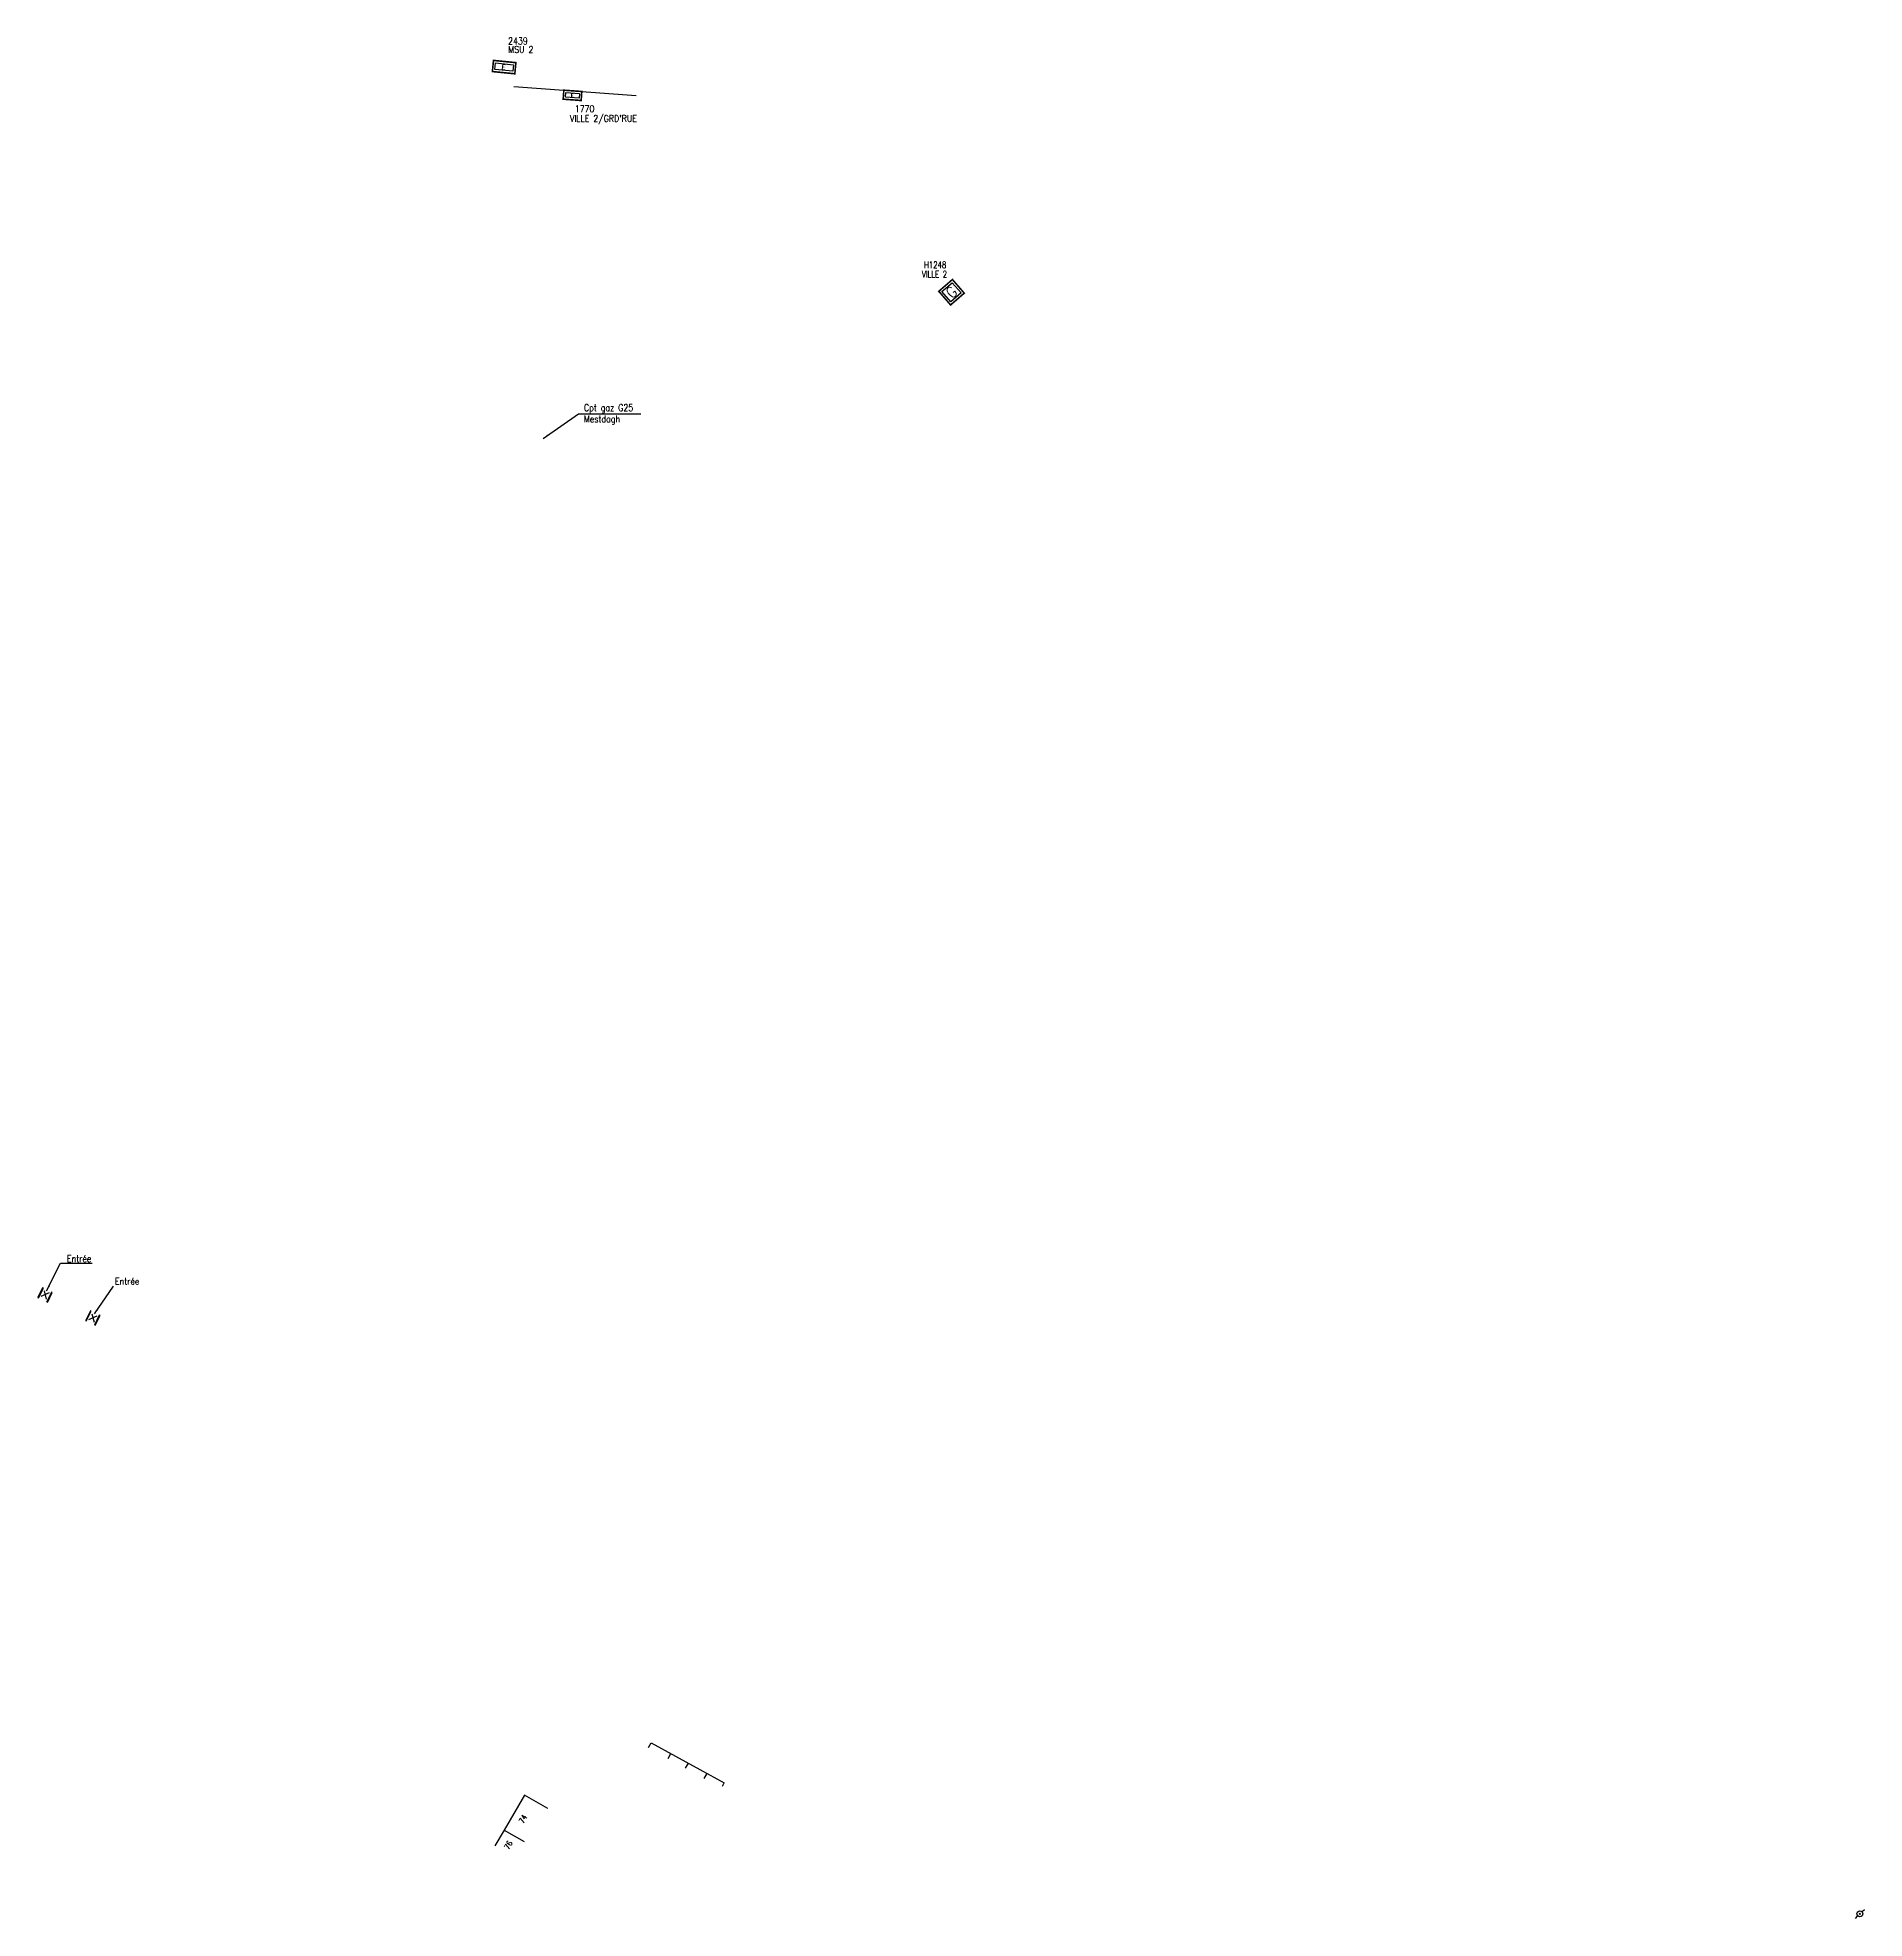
# Model space of a CAD drawing. Header units: millimetres. Extents: x 156026 to 156958, y 122000 to 122980.
# Drawn here: x 156113.1 to 156518.2, y 122562.5 to 122979.6 of the extents above; entities that cross this region are included whole.
import ezdxf
from ezdxf.enums import TextEntityAlignment as Align

# ---------------------------------------------------------------- set-up
doc = ezdxf.new("R2010")
doc.units = ezdxf.units.MM
doc.layers.get('0').update_dxf_attribs({"linetype": 'CONTINUOUS'})
for name, color, linetype in [('G_210', 7, 'CONTINUOUS'), ('M_200', 7, 'CONTINUOUS'), ('W0100', 7, 'CONTINUOUS'), ('W0432', 7, 'CONTINUOUS'), ('W0473', 7, 'CONTINUOUS'), ('W0991', 7, 'CONTINUOUS'), ('W1102', 7, 'CONTINUOUS')]:
    doc.layers.add(name, color=color, linetype=linetype)
doc.styles.add('M_ROMANS', font='ROMANS.shx', dxfattribs={"width": 0.75})
doc.styles.get("Standard").update_dxf_attribs({"font": 'romans.shx', "width": 0.85})
doc.dimstyles.get("Standard").update_dxf_attribs({"dimtxt": 1.5, "dimasz": 1.2, "dimexe": 0.625, "dimexo": 0.625, "dimgap": 0.25, "dimtad": 1, "dimdec": 1, "dimzin": 0, "dimdsep": 46, "dimtxsty": 'Standard', "dimcen": -0.5, "dimadec": 0, "dimazin": 0, "dimtfac": 1, "dimtdec": 1, "dimtmove": 0, "dimatfit": 3, "dimfxl": 0, "dimtolj": 1, "dimtzin": 0, "dimarcsym": 0})

# ---------------------------------------------------------------- blocks, each defined once
blk = doc.blocks.new('*U5')
at = {"layer": 'M_200', "color": 0, "linetype": 'Continuous', "const_width": 0.35, "flags": 128}
blk.add_lwpolyline([(4, 2), (4, 0), (0, 0), (0, 2)], close=True, dxfattribs=at)
at = {"layer": 'M_200', "color": 0, "linetype": 'Continuous'}
blk.add_lwpolyline([(0.5, 1.5), (3.5, 1.5), (3.5, 0.5), (0.5, 0.5)], close=True, dxfattribs=at)
at = {"layer": 'M_200', "insert": (1.94, 1), "char_height": 0.741, "width": 1.1849, "attachment_point": 5}
blk.add_mtext('E', dxfattribs=at)
at = {"layer": 'M_200', "color": 0, "linetype": 'Continuous', "width": 0.85}
for tag, p in [('NUM', (2, 17.06)), ('NOM', (2, 10.65))]:
    blk.add_attdef(tag, text='', height=4, dxfattribs=at).set_placement(p, align=Align.MIDDLE)
at = {"layer": 'M_200', "color": 0, "linetype": 'Continuous', "style": 'M_ROMANS', "width": 0.75, "flags": 3}
for tag, p in [('DEF_LEG', (1.87, -2.99)), ('DEF_COUP', (1.87, -5.49)), ('DEF_TYPE', (1.87, -7.99))]:
    blk.add_attdef(tag, text='', height=1.2, dxfattribs=at).set_placement(p, align=Align.MIDDLE)
blk = doc.blocks.new('*U6')
at = {"layer": 'M_200', "color": 0, "linetype": 'Continuous', "const_width": 0.35, "flags": 128}
blk.add_lwpolyline([(5, 2.48), (5, 0), (0, 0), (0, 2.48)], close=True, dxfattribs=at)
at = {"layer": 'M_200', "color": 0, "linetype": 'Continuous'}
blk.add_lwpolyline([(0.5, 1.98), (4.5, 1.98), (4.5, 0.5), (0.5, 0.5)], close=True, dxfattribs=at)
at = {"layer": 'M_200', "insert": (2.37, 1.21), "char_height": 1.11, "width": 2.2139, "attachment_point": 5}
blk.add_mtext('E', dxfattribs=at)
at = {"layer": 'M_200', "color": 0, "linetype": 'Continuous', "width": 0.85}
for tag, p in [('NUM', (2, 17.06)), ('NOM', (2, 10.65))]:
    blk.add_attdef(tag, text='', height=4, dxfattribs=at).set_placement(p, align=Align.MIDDLE)
at = {"layer": 'M_200', "color": 0, "linetype": 'Continuous', "style": 'M_ROMANS', "width": 0.75, "flags": 3}
for tag, p in [('DEF_LEG', (1.87, -2.99)), ('DEF_COUP', (1.87, -5.49)), ('DEF_TYPE', (1.87, -7.99))]:
    blk.add_attdef(tag, text='', height=1.2, dxfattribs=at).set_placement(p, align=Align.MIDDLE)
blk = doc.blocks.new('G_210_23')
at = {"layer": 'G_210', "color": 0, "linetype": 'Continuous', "const_width": 0.35, "flags": 128}
blk.add_lwpolyline([(4, 4), (4, 0), (0, 0), (0, 4)], close=True, dxfattribs=at)
at = {"layer": 'G_210', "color": 0, "linetype": 'Continuous'}
blk.add_lwpolyline([(0.5, 3.5), (3.5, 3.5), (3.5, 0.5), (0.5, 0.5)], close=True, dxfattribs=at)
at = {"layer": 'G_210', "insert": (2, 2), "char_height": 2.5, "width": 4, "attachment_point": 5}
blk.add_mtext('G', dxfattribs=at)
at = {"layer": 'G_210', "color": 0, "linetype": 'Continuous', "width": 0.75}
for tag, height, p in [('NUM', 4, (2, 16)), ('NOM', 4, (2, 11)), ('BCL', 3, (2, 7))]:
    blk.add_attdef(tag, text='', height=height, dxfattribs=at).set_placement(p, align=Align.MIDDLE)
at = {"layer": 'G_210', "color": 0, "linetype": 'Continuous', "width": 0.75, "flags": 3}
for tag, p in [('DEF_LEG', (2.14, -3.11)), ('DEF_COUP', (2.14, -5.61)), ('DEF_TYPE', (2.14, -8.11))]:
    blk.add_attdef(tag, text='', height=1.2, dxfattribs=at).set_placement(p, align=Align.MIDDLE)
blk = doc.blocks.new('T473')
for p, q in [((-0.166667, 0.166667), (0.166667, -0.166667)), ((-0.166667, -0.166667), (0.166667, 0.166667)), ((0.500001, 0.500001), (1.000002, 1.000002)), ((-1.000002, -1.000002), (-0.500001, -0.500001))]:
    blk.add_line(p, q)
blk.add_ellipse((0, 0), major_axis=(0.471405, 0.471405), ratio=1, start_param=5.4977871438, end_param=11.780972451)

msp = doc.modelspace()

# ---------------------------------------------------------------- linework, layer by layer
at = {"layer": 'W0100', "flags": 128}
for points in [[(156218.75, 122968.78), (156245.87, 122966.8)], [(156249.15, 122601.44), (156265.39, 122592.59)], [(156226.25, 122586.85), (156226.25, 122586.85), (156221.06, 122589.86), (156216.56, 122582.08), (156214.53, 122578.56)]]:
    msp.add_lwpolyline(points, dxfattribs=at)
at = {"layer": 'W1102', "flags": 128}
for points in [[(156113.29, 122700.04), (156114.39, 122702.29), (156114.21, 122702.38), (156113.11, 122700.13)], [(156115.28, 122699.09), (156116.37, 122701.33), (156116.19, 122701.42), (156115.1, 122699.18)], [(156123.9, 122694.93), (156124.99, 122697.17), (156124.81, 122697.26), (156123.72, 122695.02)], [(156125.88, 122693.97), (156126.98, 122696.22), (156126.8, 122696.31), (156125.7, 122694.06)], [(156248.57, 122600.37), (156249.15, 122601.44)], [(156252.94, 122597.94), (156253.54, 122599.05)], [(156256.8, 122595.78), (156257.43, 122596.93)], [(156260.94, 122593.5), (156261.6, 122594.66)], [(156265.04, 122591.84), (156265.39, 122592.59)], [(156216.56, 122582.08), (156220.99, 122579.52)]]:
    msp.add_lwpolyline(points, dxfattribs=at)
at = {"layer": 'W1102', "linetype": 'Continuous', "flags": 128}
for points in [[(156114.53, 122701.71), (156115.04, 122699.87)], [(156113.89, 122700.47), (156115.72, 122701.28)], [(156124.49, 122695.36), (156126.32, 122696.16)], [(156125.13, 122696.6), (156125.64, 122694.76)]]:
    msp.add_lwpolyline(points, dxfattribs=at)

# ---------------------------------------------------------------- block references
at = {"layer": 'G_210'}
ref = msp.add_blockref('G_210_23', (156315.59, 122920.34), dxfattribs=dict(at, rotation=40.82139549081996))
ref.add_attrib('NUM', 'H1248', dxfattribs={"color": 0, "linetype": 'Continuous', "height": 1.5, "width": 0.75}).set_placement((156312.18, 122929.24), align=Align.MIDDLE)
ref.add_attrib('NOM', 'VILLE 2', dxfattribs={"color": 0, "linetype": 'Continuous', "height": 1.5, "width": 0.75}).set_placement((156312.03, 122927.15), align=Align.MIDDLE)
at = {"layer": 'M_200'}
ref = msp.add_blockref('*U6', (156213.97, 122972.11), dxfattribs=dict(at, rotation=354.3014547252449))
ref.add_attrib('NUM', '2439', dxfattribs={"color": 0, "linetype": 'Continuous', "height": 1.5, "width": 0.85}).set_placement((156219.63, 122978.89), align=Align.MIDDLE)
ref.add_attrib('NOM', 'MSU 2', dxfattribs={"color": 0, "linetype": 'Continuous', "height": 1.5, "width": 0.85}).set_placement((156220.28, 122977), align=Align.MIDDLE)
ref = msp.add_blockref('*U5', (156229.67, 122965.98), dxfattribs=dict(at, rotation=355.8147405630309))
ref.add_attrib('NUM', '1770', dxfattribs={"color": 0, "linetype": 'Continuous', "height": 1.5, "width": 0.85}).set_placement((156234.42, 122963.86), align=Align.MIDDLE)
ref.add_attrib('NOM', "VILLE 2/GRD'RUE", dxfattribs={"color": 0, "linetype": 'Continuous', "height": 1.5, "width": 0.85}).set_placement((156238.6, 122961.6), align=Align.MIDDLE)
at = {"layer": 'W0473'}
msp.add_blockref('T473', (156517.25, 122563.5), dxfattribs=at)

# ---------------------------------------------------------------- texts
at = {"layer": 'W0432', "linetype": 'Continuous', "insert": (156234.28, 122898.31), "char_height": 1.5, "attachment_point": 1}
msp.add_mtext('Cpt gaz G25\\PMestdagh', dxfattribs=at)
at = {"layer": 'W0991', "width": 0.85}
for s, p in [('74', (156220.84, 122583.45)), ('76', (156217.59, 122577.66))]:
    msp.add_text(s, height=1.25, rotation=60, dxfattribs=at).set_placement(p)
at = {"layer": 'W1102', "linetype": 'Continuous', "char_height": 1.5, "attachment_point": 7}
for insert in [(156119.62, 122708.06), (156130.25, 122703.07)]:
    msp.add_mtext('\\A1;Entrée', dxfattribs=dict(at, insert=insert))

# ---------------------------------------------------------------- leaders
at = {"layer": 'W0432', "linetype": 'Continuous', "annotation_type": 0, "has_hookline": 1, "hookline_direction": 0, "text_width": 12.39}
msp.add_leader([(156225.26, 122890.73), (156233.09, 122896.17), (156234.29, 122896.17)], dimstyle='Standard', override={"dimgap": 0.25, "dimtad": 1}, dxfattribs=at)
at = {"layer": 'W1102', "linetype": 'Continuous', "annotation_type": 0, "has_hookline": 1, "hookline_direction": 0, "text_width": 5.59}
msp.add_leader([(156115.1, 122701.67), (156118.17, 122707.81), (156119.37, 122707.81)], dimstyle='Standard', dxfattribs=at)
at = {"layer": 'W1102', "linetype": 'Continuous'}
msp.add_leader([(156125.71, 122696.55), (156129.97, 122702.69)], dimstyle='Standard', dxfattribs=at)

doc.saveas('drawing.dxf')
